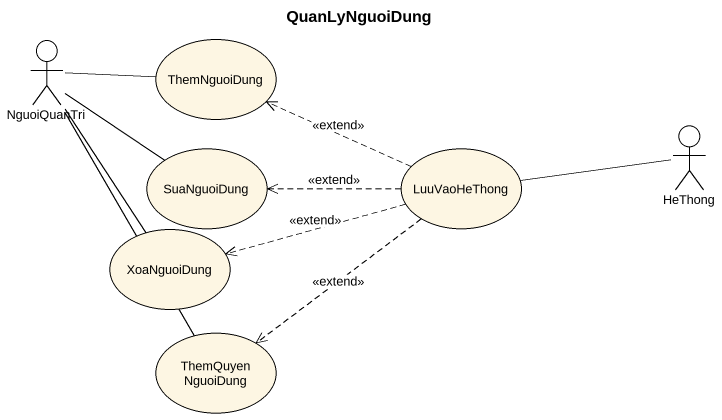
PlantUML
@startuml
title QuanLyNguoiDung
actor NguoiQuanTri
usecase ThemNguoiDung
actor HeThong
usecase SuaNguoiDung
usecase LuuVaoHeThong
usecase XoaNguoiDung
usecase ThemQuyenNguoiDung
NguoiQuanTri -right- ThemNguoiDung
NguoiQuanTri -- SuaNguoiDung
NguoiQuanTri -- XoaNguoiDung
NguoiQuanTri -- ThemQuyenNguoiDung
HeThong -left- LuuVaoHeThong
LuuVaoHeThong .left.> ThemNguoiDung : <<extend>>
LuuVaoHeThong .left.> SuaNguoiDung : <<extend>>
LuuVaoHeThong .left.> XoaNguoiDung : <<extend>>
LuuVaoHeThong ..> ThemQuyenNguoiDung : <<extend>>
@enduml
